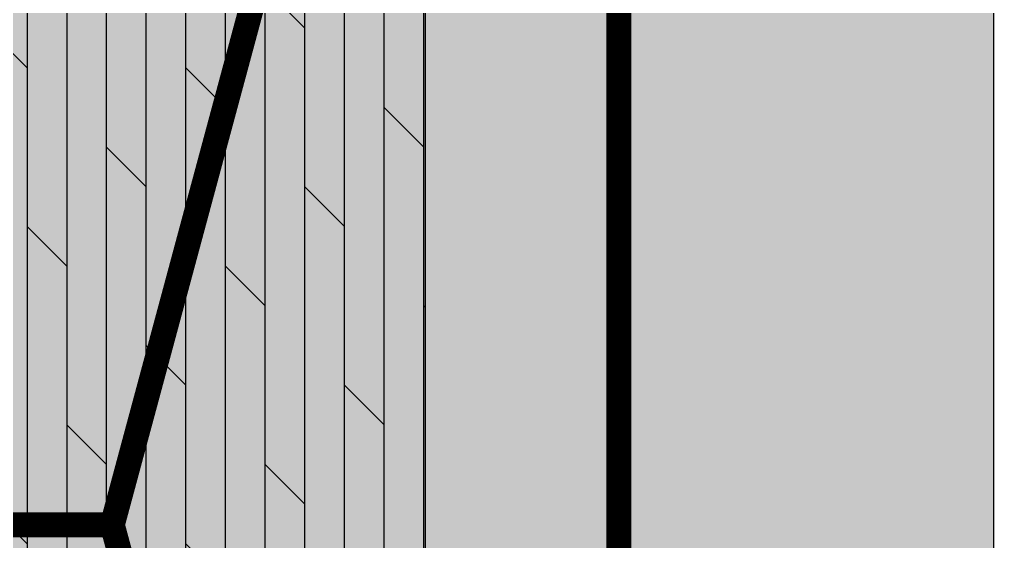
# Model space of a CAD drawing. Header units: millimetres. Extents: x -620 to 17580, y -3355 to 14690.
# Drawn here: x 12990 to 14550, y 11181 to 12017 of the extents above; entities that cross this region are included whole.
import ezdxf

# ---------------------------------------------------------------- set-up
doc = ezdxf.new("R2010")
doc.units = ezdxf.units.MM
doc.header["$LTSCALE"] = 150
doc.linetypes.add('DASHED', pattern=[0.75, 0.5, -0.25])
doc.layers.add('ad-Elevation 10', color=8, linetype='Continuous')
doc.layers.add('ad-Secondary Roof', color=6, linetype='Continuous', true_color=0xff00ff)
doc.layers.add('ad-Verandah', color=7, linetype='Continuous', true_color=0xa57c52)

# ---------------------------------------------------------------- blocks, each defined once
blk = doc.blocks.new('1625E_Roof Plan')
at = {"layer": 'ad-Secondary Roof', "linetype": 'DASHED', "ltscale": 2, "const_width": 40}
for points in [[(13950, 14220), (13138.3, 11207.5), (13950, 8195)], [(12570, 8195), (10022.5, 11207.5), (12570, 14220), (13950, 14220), (13950, 8195)]]:
    blk.add_lwpolyline(points, close=True, dxfattribs=at)
blk.add_lwpolyline([(13138.3, 11207.5), (10022.5, 11207.5)], dxfattribs=at)
blk = doc.blocks.new('zw$3055')
at = {"transparency": 33554559}
h = blk.add_hatch(dxfattribs=at)
h.set_pattern_fill('GRASS', color=74, angle=180)
h.set_pattern_definition([(270, (14545, 4e-12), (17.96051, -17.96051), [4.7625, -31.15852]), (225, (14545, 4e-12), (17.96051, -17.96051), [4.7625, -20.6375]), (315, (14545, 4e-12), (17.96051, 17.96051), [4.7625, -20.6375])])
h.paths.add_polyline_path([(14550, -3375), (13640, -3375), (13640, 0), (14550, 0)])
h = blk.add_hatch(color=256, dxfattribs=at)
h.dxf.hatch_style = 1
h.set_gradient(color1=(153, 204, 0), color2=(63, 127, 0), tint=1, name='INVSPHERICAL')
h.paths.add_polyline_path([(14550, -3375), (13640, -3375), (13640, 0), (14550, 0)])
at = {"layer": 'ad-Verandah', "transparency": 33554559}
h = blk.add_hatch(color=256, dxfattribs=at)
h.dxf.hatch_style = 1
h.paths.add_polyline_path([(12120, 0), (13640, 0), (13640, -4975), (12120, -4975)])
at = {"layer": 'ad-Verandah', "transparency": 33554687}
h = blk.add_hatch(dxfattribs=at)
h.set_pattern_fill('DOLMIT', color=256, scale=10, angle=270)
h.set_pattern_definition([(270, (-442546.75, 133732.39), (63.5, -1e-14), []), (315, (-442546.75, 133732.4), (126.999913, 126.999913), [89.80256, -179.60512])])
h.paths.add_polyline_path([(12120, 0), (13640, 0), (13640, -4975), (12120, -4975)])
at = {"layer": 'ad-Elevation 10'}
blk.add_lwpolyline([(14550, -3375), (13640, -3375), (13640, 0), (14550, 0)], close=True, dxfattribs=at)
at = {"layer": 'ad-Verandah', "lineweight": 9}
blk.add_lwpolyline([(12120, 0), (13640, 0), (13640, -4975), (12120, -4975)], close=True, dxfattribs=at)

msp = doc.modelspace()

# ---------------------------------------------------------------- block references
at = {"layer": 'ad-Verandah', "rotation": 360}
msp.add_blockref('zw$3055', (0, 13620), dxfattribs=at)

# ---------------------------------------------------------------- next in the draw order: block references
msp.add_blockref('1625E_Roof Plan', (0, 0))

doc.saveas('drawing.dxf')
